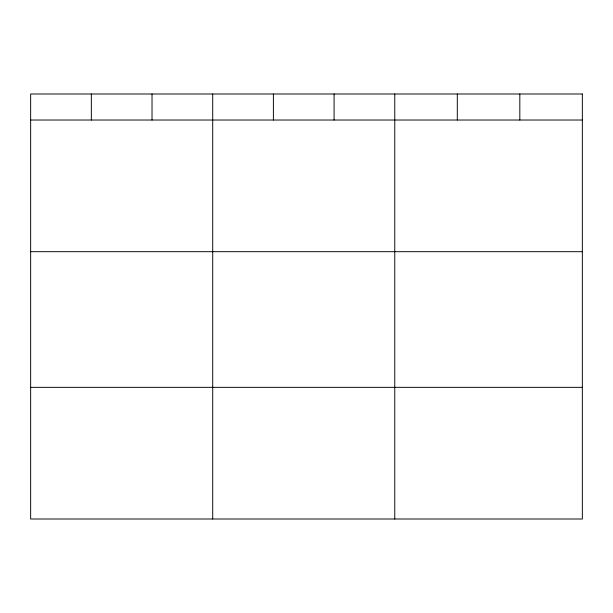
<?xml version="1.0" encoding="UTF-8"?>
<svg xmlns="http://www.w3.org/2000/svg" width="613" height="613" viewBox="0 0 613 613"><rect width="100%" height="100%" fill="white"/><g stroke="black" fill="none" stroke-linecap="round" stroke-linejoin="round"><path stroke-width="0.92" d="M30.65 120.025L582.35 120.025M30.65 251.69L582.35 251.69M30.65 387.339L582.35 387.339M519.824 93.996L519.824 120.025M457.298 93.996L457.298 120.025M394.772 93.996L394.772 519.004M334.085 93.996L334.085 120.025M273.398 93.996L273.398 120.025M212.711 93.996L212.711 519.004M152.024 93.996L152.024 120.025M91.337 93.996L91.337 120.025M582.35 93.996L30.65 93.996L30.65 519.004L582.35 519.004L582.35 93.996"/></g></svg>
